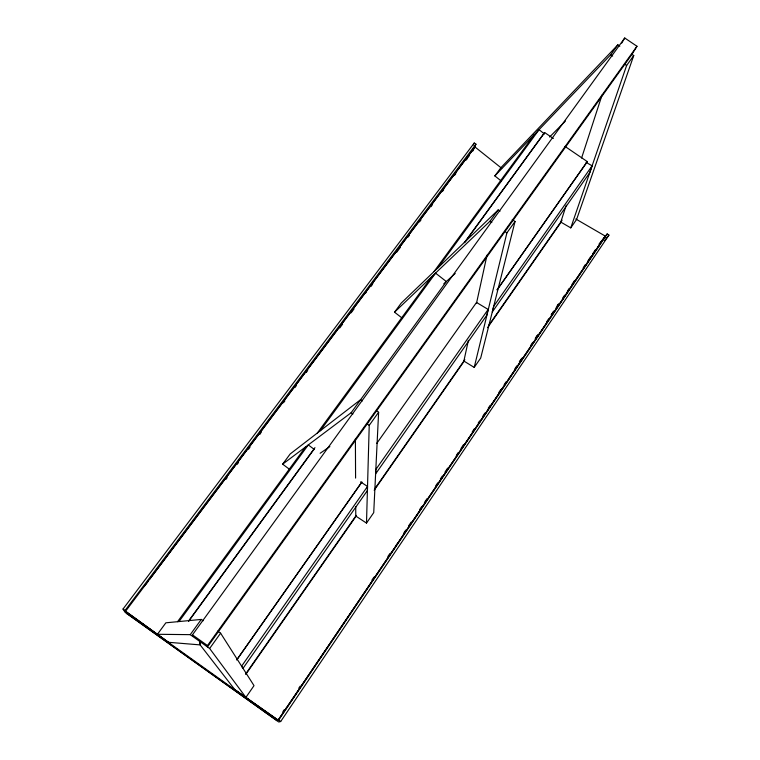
<?xml version="1.0" encoding="UTF-8"?>
<svg xmlns="http://www.w3.org/2000/svg" width="760" height="760" viewBox="0 0 760 760"><rect width="100%" height="100%" fill="white"/><g stroke="black" fill="none" stroke-linecap="round" stroke-linejoin="round"><path stroke-width="1.14" d="M636.975 46.265L207.48 645.563L207.47 646.931L631.968 54.33L636.975 46.265L624.739 38L192.46 634.856L192.66 636.386M367.517 486.428L367.431 490.485L243.01 668.344L241.613 666.168L367.517 486.428L360.563 481.916M355.727 506.559L355.775 516.049L366.5 523.089L369.227 425.372L378.613 412.243L376.837 411.008M378.613 412.243L373.73 512.63L366.5 523.089M260.015 433.931L260.319 432.174M468.397 340.328L463.875 361.038L474.212 367.412L480.69 358.055L515.042 221.502L512.269 219.602M476.444 303.515L487.008 255.198M488.148 309.453L486.808 315.21L375.62 473.888L375.772 469.594L488.148 309.453L476.529 302.452L376.703 443.46M474.212 367.412L506.901 232.873L515.042 221.502M566.257 205.209L560.785 222.072L570.76 227.876L576.593 219.45L633.745 55.546L631.788 54.226M581.6 158.004L602.043 95.066M592.116 165.803L589.808 172.577L492.309 311.961L493.715 306.28L592.116 165.803L586.102 162.393M570.76 227.876L626.62 65.502L633.745 55.546M365.731 292.961L366.31 291.337M372.542 283.908L373.141 282.264M200.06 641.658L200.288 645.069L235.001 689.88L278.113 720.214L604.856 237.091L605.255 236.084L575.785 218.984M466.716 159.134L468.065 156.132M473.271 145.169L474.24 143.013L475.959 144.191L472.844 150.993M553.375 138.491L544.644 132.544L465.13 241.898M621.699 43.101L624.739 38M565.003 146.414L587.299 161.614L497.097 289.892M519.346 361.922L521.341 358.976M535.297 338.333L537.292 335.388M551.247 314.754L553.242 311.809M557.232 305.909L558.562 303.943L555.987 308.085M278.113 720.214L605.255 236.084M276.773 720.584L278.635 720.072L607.192 233.928L608.931 235.115L280.677 721.525L278.758 722L125.172 612.408L123.025 609.045L474.24 143.013M282.881 711.702L284.212 709.745M298.832 688.132L300.162 686.175M371.925 580.108L373.92 577.163M387.875 556.538L389.87 553.593M403.826 532.969L405.821 530.024M408.471 526.1L411.131 522.167M419.767 509.399L421.762 506.454M424.422 502.531L427.082 498.598M435.717 485.83L437.712 482.885M440.373 478.962L442.367 476.016M445.018 472.083L447.63 468.084M456.313 455.392L458.308 452.447M460.969 448.514L463.581 444.505M472.264 431.822L474.259 428.877M478.249 422.978L479.579 421.021M482.894 416.109L484.861 413.06M488.214 408.253L490.209 405.308M498.845 392.54L500.811 389.481M504.165 384.683L506.15 381.738M514.795 368.97L516.771 365.902M519.441 362.092L522.082 358.045M530.736 345.401L532.722 342.323M535.392 338.523L538.042 334.466M546.687 321.831L548.682 318.744M551.342 314.953L554.002 310.887M562.637 298.11L564.633 295.165M567.292 291.384L569.288 288.287M571.938 284.515L574.607 280.43M583.233 267.815L585.247 264.708M587.889 260.946L590.558 256.851M592.543 254.068L595.213 249.973M245.623 674.006L356.25 515.375M374.566 489.098L464.835 359.66M488.585 325.594L562.086 220.2M245.917 674.215L356.526 515.565M374.167 490.257L464.417 360.81M487.492 327.712L561.459 221.625M236.844 659.727L361.855 482.039M497.125 289.778L587.299 161.614M236.778 659.899L361.808 482.182M220.6 633.175L254.02 685.644L245.888 697.404L209.646 648.48L220.6 633.175L217.73 631.132M201.276 619.428L165.87 622.811L157.424 634.286L190.237 634.657L201.276 619.428L203.186 620.778M289.209 469.091L282.653 464.17L351.139 412.737L446.348 281.561L435.575 273.144L431.537 276.991L317.328 433.029M402.42 318.298L394.526 312.189L489.972 221.245L498.18 209.931L500.023 211.204M501.182 180.956L494.845 175.911L610.698 54.739L617.88 44.83L619.837 46.151M188.603 621.005L314.963 447.649M464.36 242.687L544.644 132.544M188.651 621.253L314.327 448.818M177.545 621.699L305.491 447.022M433.95 271.633L534.27 134.672M178.989 621.556L308.294 444.913L314.459 449.559M437.95 267.795L539.068 129.656L544.483 134.016M320.302 430.74L435.575 273.144M282.653 464.17L290.168 453.967L360.601 399.674L362.377 400.919M394.526 312.189L401.261 303.05L498.18 209.931M494.845 175.911L500.906 167.675L617.88 44.83M127.139 613.804L125.039 610.48L475.959 144.191M144.761 585.732L148.323 580.991M149.758 579.101L474.325 147.81L475.009 147.003L501.657 168.273M199.804 641.478L200.041 644.889L168.283 642.276L125.505 611.325L475.009 147.003M225.739 479.503L227.164 477.612M237.13 464.351L238.554 462.46M248.53 449.198L249.954 447.298M259.93 434.045L261.354 432.145M283.442 402.791L284.867 400.89M294.842 387.628L296.267 385.738M306.242 372.476L307.667 370.585M339.729 327.959L342.579 324.168M351.13 312.806L353.97 309.016M370.88 286.539L372.238 284.734M396.72 252.187L400.283 247.456M408.12 237.034L409.545 235.144M419.52 221.882L420.945 219.982M430.92 206.73L432.345 204.829M442.32 191.567L443.745 189.677M454.433 175.475L455.858 173.575M465.832 160.312L467.257 158.422M468.074 157.32L469.442 155.515M599.165 244.065L607.192 233.928M599.184 244.245L604.856 237.091M597.74 247.304L599.098 245.603M604.533 240.635L608.931 235.115M509.038 378.442L510.14 377.131M502.122 388.512L503.747 386.593M403.341 534.556L404.472 533.368M396.226 545.072L397.328 543.942M549.603 137.028L565.402 121.096M443.783 283.812L455.221 273.457M320.15 453.264L329.859 446.614M265.838 712.652L266.484 712.348M285.674 708.51L286.149 708.32M610.698 54.739L612.664 56.059M624.653 64.172L626.62 65.502M489.972 221.245L491.825 222.528M505.048 231.6L506.901 232.873M351.139 412.737L352.916 413.981M366.548 423.5L369.227 425.372M234.764 689.577L277.951 719.967M192.46 634.856L207.48 645.563M190.237 634.657L209.646 648.48M123.025 609.045L125.039 610.48M278.635 720.072L280.677 721.525M125.989 612.104L277.675 720.328M126.853 613.481L276.906 720.547M125.637 611.287L168.492 642.295M137.047 619.998L137.798 621.281M355.395 438.957L355.585 478.097"/></g></svg>
